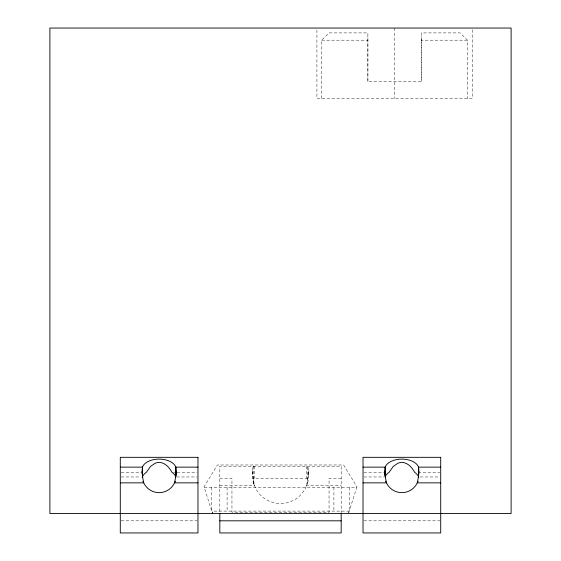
<?xml version="1.0" encoding="UTF-8"?>
<svg xmlns="http://www.w3.org/2000/svg" width="561" height="561" viewBox="0 0 561 561"><rect width="100%" height="100%" fill="white"/><g stroke="black" fill="none" stroke-linecap="round" stroke-linejoin="round"><path stroke-width="0.42" stroke-dasharray="2.81 2.1" d="M321.769 98.463L321.769 40.189L329.048 32.903L367.883 32.903L367.89 81.45L421.29 81.45L421.29 32.903L460.125 32.903L467.411 40.189L467.411 98.463M367.883 81.45L367.89 36.535M253.481 466.219L253.502 478.337M219.814 485.616L254.428 485.616A27.917 27.917 0 0 0 306.572 485.616C307.631 479.36 309.279 472.755 307.842 466.472L307.449 466.198L307.498 478.337M308.417 470.462L308.171 480.987L306.572 485.616L341.186 485.616M308.361 472.6L308.031 476.605M307.849 478.168L307 483.505M306.572 485.616L306.79 484.809M252.843 467.292L253.551 466.198M307.14 484.536L307.596 483.407M467.32 40.189L421.29 40.189L421.29 36.479M321.783 40.189L367.89 40.189M121.162 472.334L142.866 472.334M173.658 472.334L176.266 472.334M177.129 472.334L197.1 472.334M363.9 472.334L385.603 472.334M418.134 472.334L439.838 472.334M121.141 476.962L140.755 476.962M176.652 476.962L197.114 476.962M363.886 476.962L384.348 476.962M420.245 476.962L439.859 476.962M219.814 478.337L231.952 478.344L231.952 512.319L329.048 512.319L329.048 478.337L341.186 478.337M253.256 482.804L254.428 485.616L252.969 476.626L252.583 470.462L252.583 478.337L308.417 478.337M204.225 487.418L356.775 487.418M212.149 512.319L212.535 512.319M348.465 512.319L348.851 512.319M121.162 520.811L197.093 520.811M363.907 520.811L439.838 520.811M254.252 485.139L254.428 485.616M253.544 483.799L252.611 478.337M253.761 482.229L252.92 476.163M252.611 471.913L252.695 473.554M472.257 29.789L472.257 98.463L316.916 98.463L316.916 29.789M421.29 40.189L421.29 81.45M394.586 28.05L394.586 98.463M349.678 487.418L349.678 509.718M341.186 513.532L341.186 466.198L219.814 466.198L219.814 513.532M333.9 487.418L333.9 511.106M306.713 466.198L306.713 478.337M254.287 466.198L254.287 478.337M227.1 487.418L227.1 511.106M211.322 487.418L211.322 509.718M252.646 470.665A18.941 2.686 79.7 0 1 252.871 467.418M356.964 486.829L348.465 513.532L348.465 511.106L212.535 511.106L212.535 513.532L204.036 486.829L217.388 464.985L343.613 464.985L356.964 486.829"/><path stroke-width="0.84" d="M142.136 473.603L142.136 471.17L142.508 476.577L143.735 482.853A16.991 16.991 0 0 0 174.52 482.853L197.97 482.853M120.292 467.138L142.466 467.138A16.991 9.986 0 0 1 159.128 459.101A16.991 9.986 0 0 1 175.796 467.138L175.796 476.962A16.991 9.986 0 0 0 171.925 472.334C169.78 468.232 166.561 464.333 162.024 462.86A10.329 10.329 0 0 0 155.124 463.26L150.467 466.493L146.337 472.334A16.991 9.986 0 0 0 142.466 476.962L142.221 477.663M176.119 475.223L176.119 471.17A18.233 5.245 -76.9 0 0 175.789 467.159M384.881 475.223L384.881 471.17L385.253 476.577L386.48 482.853A16.991 16.991 0 0 0 417.265 482.853L440.708 482.853M440.708 467.138L418.534 467.138A16.991 9.986 0 0 0 401.865 459.101A16.991 9.986 0 0 0 385.204 467.138L385.204 476.962A16.991 9.986 0 0 1 389.075 472.334L393.205 466.493L397.868 463.253A10.329 10.329 0 0 1 404.762 462.86C409.299 464.333 412.517 468.232 414.663 472.334A16.991 9.986 0 0 1 418.534 476.955L418.779 477.663M418.534 476.962L418.534 467.138A18.233 5.245 -76.9 0 1 418.85 471.184L418.864 473.603M176.119 471.17L175.712 476.892L174.52 482.853L175.432 481.289M418.864 471.17L418.45 476.892L417.265 482.853L418.176 481.275M175.796 467.138L197.97 467.138M363.03 467.138L385.204 467.138M120.292 482.853L143.735 482.853L142.831 481.296M363.03 482.853L386.48 482.853L385.561 481.268M119.907 513.532L49.894 513.532L49.894 28.05L511.106 28.05L511.106 513.532L441.093 513.532M120.292 513.532L440.708 513.532M219.814 520.811L341.186 520.811M341.186 513.532L341.186 532.95L219.814 532.95L219.814 513.532M142.466 467.138L142.466 476.962M142.164 471.205A18.197 5.224 76.9 0 1 142.48 467.173M384.902 471.205A18.197 5.224 76.9 0 1 385.218 467.173M197.97 457.327L120.292 457.327L120.292 532.95L197.97 532.95L197.97 457.327M440.708 457.327L363.03 457.327L363.03 532.95L440.708 532.95L440.708 457.327"/></g></svg>
